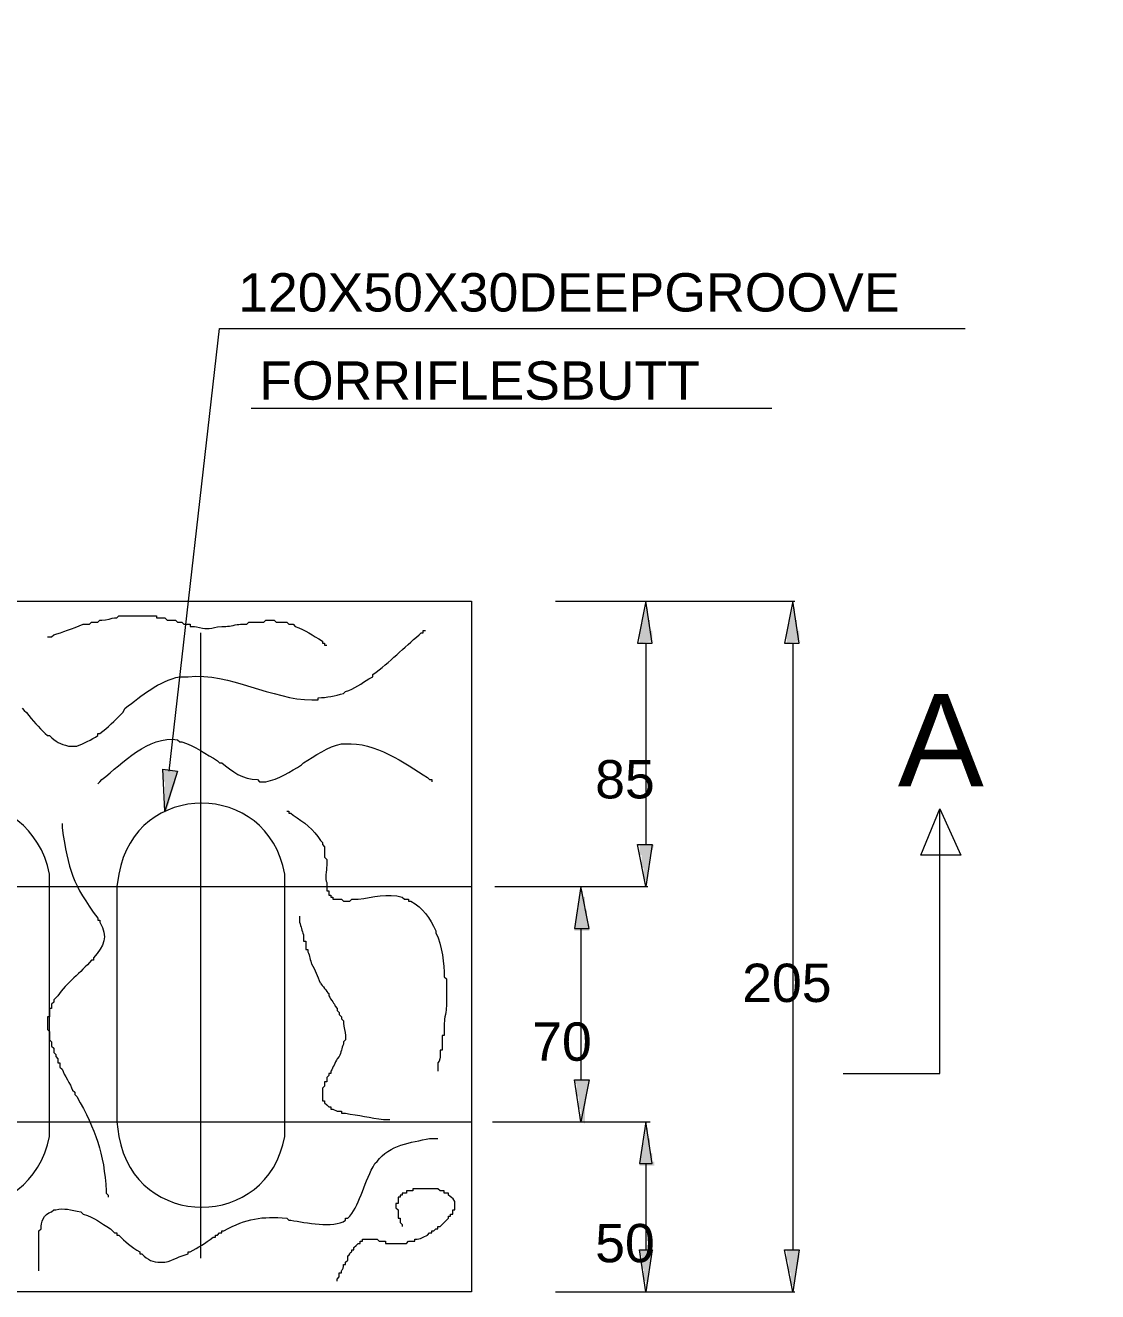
# Model space of a CAD drawing. Header units: millimetres. Extents: x -3009 to 55097, y -2803 to 5841.
# Drawn here: x 48131.64 to 48147.66, y 56.84 to 75.76 of the extents above; entities that cross this region are included whole.
import ezdxf

# ---------------------------------------------------------------- set-up
doc = ezdxf.new("R2010")
doc.units = ezdxf.units.MM
for name, color, linetype in [('PDF2_Geometry', 7, 'Continuous'), ('PDF2_Solid Fills', 7, 'Continuous'), ('PDF2_Text', 7, 'Continuous')]:
    doc.layers.add(name, color=color, linetype=linetype)
doc.styles.add('PDF F1', font='arial.ttf')

msp = doc.modelspace()

# ---------------------------------------------------------------- hatches: boundary and pattern name
at = {"layer": 'PDF2_Solid Fills', "transparency": 33554559}
for points in [[(48140.94288523331, 66.87409500490196), (48140.94288523331, 67.06229748044422), (48140.91151220752, 67.06229748044422), (48140.88015114015, 66.93682909806944), (48140.84877791831, 66.7799998443632), (48140.81741685094, 66.68591654424819), (48140.81741685094, 66.53299594016568), (48141.03698039385, 66.56043630144973), (48141.00561932648, 66.56043630144973), (48141.00561932648, 66.71726555515596), (48140.97424630068, 66.71726555515596), (48140.97424630068, 66.87409500490196)], [(48143.13852085849, 66.87409500490196), (48143.13852085849, 67.06229748044422), (48143.10715979112, 67.06229748044422), (48143.07579872374, 66.93682909806944), (48143.04442569795, 66.7799998443632), (48143.01306463058, 66.68591683825116), (48143.01306463058, 66.53299596160298), (48143.23262817349, 66.56043630144973), (48143.20125495166, 66.56043630144973), (48143.20125495166, 66.71726555515596), (48143.16989388429, 66.71726555515596), (48143.16989388429, 66.87409500490196)], [(48133.91681520065, 64.61572528655972), (48133.7599857509, 64.64708635393106), (48133.69725165774, 64.64708635393106), (48133.69725165774, 64.45889583681372), (48133.72861272511, 64.45889583681372), (48133.72861272511, 63.98839552915081), (48133.7599857509, 64.05112981835799), (48133.79134681827, 64.1452249788968), (48133.82272004011, 64.27069336127153), (48133.88545413328, 64.45889583681372)], [(48140.97424630068, 63.32970490041026), (48141.03698039385, 63.5178954175276), (48140.81741685094, 63.5178954175276), (48140.81741685094, 63.3610659677816), (48140.84877791831, 63.3610659677816), (48140.84877791831, 63.17287545066426), (48140.88015114015, 63.17287545066426), (48140.88015114015, 62.98467297512207), (48140.91151220752, 62.98467297512207), (48140.91151220752, 62.92193888195459), (48140.94288523331, 63.11014135749679)], [(48140.0646189072, 62.32598234638158), (48140.03325783982, 62.32598234638158), (48140.03325783982, 62.54554588929506), (48140.00188481403, 62.54554588929506), (48140.00188481403, 62.73373640641233), (48139.97052374666, 62.73373640641233), (48139.97052374666, 62.82784372141583), (48139.93916267929, 62.82784372141583), (48139.90778965349, 62.63964124587358), (48139.87642858612, 62.45143877033138), (48139.84505536428, 62.29460932058532), (48139.84505536428, 62.23187503137808), (48140.0646189072, 62.23187503137808)], [(48140.03325783982, 59.78530283749365), (48140.0646189072, 60.00486638040718), (48139.84505536428, 60.00486638040718), (48139.84505536428, 59.94213228723964), (48139.87642858612, 59.94213228723964), (48139.87642858612, 59.75394177012237), (48139.90778965349, 59.75394177012237), (48139.90778965349, 59.56573929458017), (48139.93916267929, 59.56573929458017), (48139.93916267929, 59.37753681903791), (48139.97052374666, 59.37753681903791), (48140.00188481403, 59.34617575166664), (48140.00188481403, 59.59710036195145)], [(48141.03698039385, 58.7815802834649), (48141.00561932648, 58.7815802834649), (48141.00561932648, 58.90704866583968), (48140.97424630068, 58.90704866583968), (48140.97424630068, 59.12661220875316), (48140.94288523331, 59.12661220875316), (48140.94288523331, 59.28344146245945), (48140.91151220752, 59.28344146245945), (48140.88015114015, 59.06387791954592), (48140.84877791831, 59.00114382637844), (48140.81741685094, 58.7815802834649), (48140.81741685094, 58.71884619029743), (48141.03698039385, 58.71884619029743)], [(48141.00561932648, 57.40146473677669), (48141.02652404764, 57.46418687151925), (48140.81741685094, 57.46418687151925), (48140.81741685094, 57.37009171098049), (48140.84877791831, 57.37009171098049), (48140.84877791831, 57.18188923543823), (48140.88015114015, 57.18188923543823), (48140.88015114015, 56.99369871832096), (48140.91151220752, 56.99369871832096), (48140.91151220752, 56.83686926857496), (48140.94288523331, 56.96232569252476)], [(48143.10715979112, 56.86823033594624), (48143.20125495166, 57.33869687636485), (48143.20125495166, 57.46418687151925), (48143.01306463058, 57.46418687151925), (48143.01306463058, 57.30735742177325), (48143.04442569795, 57.30735742177325), (48143.04442569795, 57.11916690465597), (48143.07579872374, 57.11916690465597), (48143.07579872374, 56.93096442911371), (48143.10715979112, 56.93096442911371)]]:
    msp.add_hatch(color=256, dxfattribs=at).paths.add_polyline_path(points)

# ---------------------------------------------------------------- linework, layer by layer
at = {"layer": 'PDF2_Geometry', "lineweight": 13}
for points in [[(48133.79134681827, 64.61572528655972), (48134.54414476202, 71.23402910473004), (48142.73076679846, 71.23402910473004), (48144.89504135626, 71.23402910473004), (48145.67920036738, 71.23402910473004)], [(48135.01463311126, 70.0421040751591), (48142.79350089162, 70.0421040751591)], [(48139.5627577282, 67.15639283702274), (48140.94288523331, 67.15639283702274)], [(48140.25282138274, 67.15639283702274), (48143.13852085849, 67.15639283702274)], [(48132.50533634234, 66.81136853431144), (48132.53670270279, 66.81136853431144), (48132.56806906324, 66.81136853431144), (48132.59943542368, 66.81136853431144), (48132.63080178412, 66.84273489475606), (48132.66216814457, 66.84273489475606), (48132.69353450502, 66.84273489475606), (48132.72490086545, 66.84273489475606), (48132.7562672259, 66.87410125520069), (48132.78763358635, 66.87410125520069)], [(48132.97583174901, 66.90546761564525), (48133.00719810946, 66.90546761564525), (48133.03856446991, 66.93683397608987), (48133.10129719079, 66.93683397608987)], [(48133.28949535346, 66.93683397608987), (48133.3208617139, 66.93683397608987)], [(48133.50905987657, 66.93683397608987), (48133.54042623701, 66.93683397608987), (48133.60315895791, 66.93683397608987), (48133.60315895791, 66.90546761564525), (48133.63452531835, 66.90546761564525), (48133.66589167879, 66.90546761564525), (48133.69725803924, 66.90546761564525), (48133.72862439969, 66.90546761564525), (48133.75999076013, 66.87410125520069), (48133.79135712057, 66.87410125520069), (48133.82272348102, 66.87410125520069), (48133.85408984146, 66.87410125520069), (48133.8854562019, 66.87410125520069), (48133.91682256235, 66.84273489475606), (48133.9481889228, 66.84273489475606), (48133.97955528324, 66.84273489475606), (48134.01092164368, 66.81136853431144), (48134.04228800413, 66.81136853431144), (48134.07365436458, 66.81136853431144), (48134.10502072502, 66.81136853431144), (48134.10502072502, 66.78000217386682), (48134.13638708546, 66.78000217386682), (48134.16775344591, 66.78000217386682)], [(48134.85781337569, 66.81136853431144), (48134.88917973614, 66.81136853431144), (48134.92054609657, 66.81136853431144), (48134.95191245702, 66.81136853431144), (48134.98327881747, 66.84273489475606), (48135.01464517791, 66.84273489475606), (48135.04601153835, 66.84273489475606), (48135.0773778988, 66.84273489475606), (48135.10874425925, 66.84273489475606), (48135.14011061969, 66.84273489475606), (48135.20284334058, 66.84273489475606), (48135.23420950498, 66.87410125520069), (48135.35967533884, 66.87410125520069), (48135.39104169929, 66.84273489475606), (48135.45377422414, 66.84273489475606), (48135.48514058458, 66.84273489475606), (48135.51650694502, 66.84273489475606), (48135.54787330547, 66.84273489475606), (48135.57923966592, 66.81136853431144), (48135.61060583032, 66.81136853431144), (48135.64197219077, 66.81136853431144), (48135.67333855121, 66.78000217386682)], [(48131.97210821479, 66.62317037164377), (48132.00347457523, 66.62317037164377), (48132.03484093567, 66.62317037164377), (48132.06620729612, 66.65453673208839)], [(48134.26184712594, 57.33873064360921), (48134.26184712594, 62.89057781458325), (48134.26184712594, 66.68590448778468)], [(48134.32458524813, 66.7486358134222), (48134.38731796902, 66.7486358134222)], [(48134.57551613168, 66.78000217386682), (48134.60688249213, 66.78000217386682), (48134.63824885258, 66.78000217386682)], [(48137.52394679779, 66.65453481763768), (48137.55531296219, 66.6859011780823), (48137.58667932264, 66.6859011780823), (48137.58667932264, 66.71726753852693), (48137.61804568308, 66.71726753852693)], [(48136.08110123699, 66.56043765075458), (48136.08110123699, 66.52907129030996), (48136.11246798951, 66.52907129030996), (48136.11246798951, 66.49770492986534), (48136.14383434996, 66.49770492986534)], [(48140.91151220752, 66.52907503803868), (48140.91151220752, 63.5178954175276)], [(48143.10715979112, 66.52907503803868), (48143.10715979112, 57.46418687151925)], [(48136.77115434316, 65.9958412483009), (48136.83388706404, 66.02720760874553), (48136.83388706404, 66.05857396919009)], [(48133.94818190314, 66.02720760874553), (48133.97954826359, 66.02720760874553), (48134.01091462404, 66.02720760874553), (48134.07364734492, 66.02720760874553)], [(48135.9242628072, 65.6821776438548), (48136.01836169248, 65.6821776438548), (48136.01836169248, 65.71354400429942)], [(48136.39475801782, 65.77627672518861), (48136.42612437827, 65.80764308563323)], [(48131.5957048698, 65.55671220207637), (48131.62707123024, 65.52534584163175), (48131.65843759069, 65.49397948118713)], [(48133.0699238107, 65.4626131207425), (48133.10129017114, 65.49397948118713), (48133.13265653158, 65.55671220207637)], [(48131.94073483469, 65.18031587674108), (48131.97210119513, 65.14894951629645), (48132.00346755558, 65.14894951629645)], [(48132.72489384581, 65.14894951629645), (48132.72489384581, 65.18031587674108), (48132.75626020625, 65.18031587674108)], [(48132.28576479958, 64.9921177140734), (48132.37986388091, 64.9921177140734), (48132.41123024136, 64.9921177140734)], [(48133.9168078849, 65.08621631679455), (48133.94817424534, 65.05484995634993), (48133.97954060578, 65.05484995634993)], [(48136.36338380354, 65.0234835959053), (48136.39475016398, 65.0234835959053), (48136.42611652442, 65.0234835959053)], [(48134.51276873334, 64.77255271234844), (48134.54413509379, 64.74118635190382), (48134.57550145423, 64.74118635190382)], [(48135.76742315113, 64.70981999145926), (48135.79878951157, 64.74118635190382)], [(48132.724886188, 64.42752274745777), (48132.75625254845, 64.45888910790234), (48132.78761890889, 64.49025546834696)], [(48135.10872958179, 64.49025546834696), (48135.14009594224, 64.45888910790234), (48135.23419502357, 64.45888910790234)], [(48137.64940497385, 64.52162182879158), (48137.68077133429, 64.49025546834696), (48137.71213769473, 64.49025546834696), (48137.71213769473, 64.45888910790234)], [(48135.54787139102, 64.0197567113891), (48135.57923775147, 64.0197567113891), (48135.57923775147, 63.98839035094448), (48135.61060411191, 63.98839035094448), (48135.64197047235, 63.95702399049986)], [(48143.85995773487, 60.09896173698564), (48145.30280737472, 60.09896173698564), (48145.30280737472, 64.05112981835799), (48145.61646627421, 63.3610659677816), (48145.02050973864, 63.3610659677816), (48145.30280737472, 64.05112981835799)], [(48132.19166380379, 63.83156620652426), (48132.19166380379, 63.80019984607969), (48132.19166380379, 63.76883348563507)], [(48136.04973315814, 63.58062766516457), (48136.08109951858, 63.54926130471995), (48136.08109951858, 63.51789494427533), (48136.11246587902, 63.48652858383076), (48136.11246587902, 63.45516222338614), (48136.11246587902, 63.42379586294152), (48136.11246587902, 63.39242950249695), (48136.11246587902, 63.32969678160771), (48136.14383223947, 63.29833042116309), (48136.14383223947, 63.20423133982928)], [(48132.00346525313, 59.15797327612444), (48132.00346525313, 59.37753681903791), (48132.00346525313, 62.89057781458325), (48132.00346525313, 63.07876833170059)], [(48133.038561029, 63.07876833170059), (48133.00718780716, 62.89057781458325), (48133.00718780716, 59.37753681903791), (48133.038561029, 59.15797327612444)], [(48135.51650624868, 59.15797327612444), (48135.51650624868, 59.37753681903791), (48135.51650624868, 62.89057781458325), (48135.51650624868, 63.07876833170059)], [(48115.379296766, 62.89057781458325), (48138.30811056389, 62.89057781458325)], [(48136.14383223947, 62.95330045627242), (48136.14383223947, 62.89056773538317), (48136.14383223947, 62.85920137493855), (48136.14383223947, 62.82783501449398), (48136.17519859991, 62.82783501449398), (48136.17519859991, 62.79646865404936), (48136.17519859991, 62.76510229360474), (48136.20656496035, 62.76510229360474), (48136.20656496035, 62.73373593316012), (48136.2379313208, 62.73373593316012), (48136.2379313208, 62.7023695727155), (48136.26929768125, 62.7023695727155), (48136.30066404169, 62.7023695727155), (48136.33203040213, 62.7023695727155), (48136.36339676258, 62.7023695727155), (48136.39476312303, 62.67100321227093), (48136.48886220436, 62.67100321227093), (48136.5202285648, 62.7023695727155), (48136.58296128569, 62.7023695727155), (48136.61432764614, 62.7023695727155)], [(48138.65314229314, 62.89057781458325), (48140.00188481403, 62.89057781458325)], [(48139.5627577282, 62.89057781458325), (48140.94288523331, 62.89057781458325)], [(48137.27302121547, 62.73373593316012), (48137.30438757592, 62.7023695727155), (48137.33575393636, 62.7023695727155), (48137.36712029681, 62.7023695727155), (48137.36712029681, 62.67100321227093), (48137.39848665725, 62.67100321227093)], [(48132.72489193135, 62.4200799865169), (48132.72489193135, 62.38871362607227), (48132.7562582918, 62.38871362607227), (48132.7562582918, 62.35734726562765)], [(48135.73607784964, 62.45143868915864), (48135.73607784964, 62.42007232871401), (48135.73607784964, 62.38870596826945), (48135.73607784964, 62.35733960782483)], [(48135.79881057053, 62.16914144515715), (48135.79881057053, 62.13777508471253), (48135.79881057053, 62.10640872426796), (48135.79881057053, 62.07504236382334), (48135.83017693098, 62.07504236382334), (48135.83017693098, 62.04367600337872), (48135.83017693098, 62.0123096429341), (48135.83017693098, 61.98094328248953), (48135.83017693098, 61.94957692204491), (48135.86154329142, 61.94957692204491), (48135.86154329142, 61.91821056160029)], [(48137.77488298259, 62.2318741660464), (48137.77488298259, 62.20050780560177)], [(48139.93916267929, 62.26324825321404), (48139.93916267929, 60.00486638040718)], [(48132.66215921046, 61.82411913806931), (48132.66215921046, 61.79275277762468), (48132.63079285002, 61.79275277762468)], [(48137.90034842437, 61.541814236265), (48137.93171478481, 61.51044787582038), (48137.93171478481, 61.41634879448657)], [(48132.1289310829, 61.25952465006634), (48132.09756472246, 61.22815828962172), (48132.06619836202, 61.19679192917715), (48132.06619836202, 61.16542556873253), (48132.03483200157, 61.13405920828791), (48132.03483200157, 61.07132648739866), (48132.00346564113, 61.07132648739866), (48132.00346564113, 61.0399601269541), (48132.00346564113, 61.00859376650948), (48132.00346564113, 60.94586104562023), (48131.97209928068, 60.94586104562023), (48131.97209928068, 60.88312832473105), (48131.97209928068, 60.8203956038418), (48131.97209928068, 60.78902924339718), (48131.97209928068, 60.75766288295262), (48132.00346564113, 60.72629652250799), (48132.00346564113, 60.66356380161875), (48132.00346564113, 60.63219744117418), (48132.00346564113, 60.60083108072956), (48132.03483200157, 60.5694649163247), (48132.03483200157, 60.53809855588008), (48132.03483200157, 60.50673219543546), (48132.06619836202, 60.47536544291137), (48132.06619836202, 60.44399908246675), (48132.06619836202, 60.41263272202212), (48132.09756472246, 60.38126655761727), (48132.09756472246, 60.3499001971727), (48132.1289310829, 60.31853383672808), (48132.1289310829, 60.28716747628346), (48132.1289310829, 60.25580111583884), (48132.16029744335, 60.25580111583884), (48132.16029744335, 60.22443475539421), (48132.16029744335, 60.19306859098936), (48132.19166380379, 60.16170223054479)], [(48136.17520689587, 61.29088335270808), (48136.17520689587, 61.25951699226351)], [(48137.93171478481, 61.13405155048508), (48137.93171478481, 61.10268519004046)], [(48136.2693059772, 61.10268519004046), (48136.30067233765, 61.07131882959584), (48136.30067233765, 61.03995246915122), (48136.33203869809, 61.0085861087066), (48136.33203869809, 60.97721974826203), (48136.36340505853, 60.94585338781741), (48136.36340505853, 60.91448702737279), (48136.39477141898, 60.88312066692816), (48136.39477141898, 60.8517543064836)], [(48137.90034842437, 60.8517543064836), (48137.90034842437, 60.78902158559436), (48137.90034842437, 60.72628906074488), (48137.90034842437, 60.69492270030031), (48137.90034842437, 60.66355594777616), (48137.86898206392, 60.66355594777616), (48137.86898206392, 60.6321895873316), (48137.86898206392, 60.60082322688697), (48137.86898206392, 60.56945706248212), (48137.86898206392, 60.53809070203749), (48137.86898206392, 60.50672434159287), (48137.86898206392, 60.47535798114825), (48137.86898206392, 60.44399162070368), (48137.83761570348, 60.44399162070368), (48137.83761570348, 60.41262526025906), (48137.83761570348, 60.3812590958542), (48137.83761570348, 60.34989273540958)], [(48136.42613777942, 60.66355614381592), (48136.42613777942, 60.60082342292674), (48136.39477141898, 60.56945706248212), (48136.39477141898, 60.53809070203749)], [(48136.33203869809, 60.34989253936982), (48136.30067233765, 60.31852617892525)], [(48137.80624934303, 60.25579326199625), (48137.80624934303, 60.22442690155162), (48137.80624934303, 60.19306073714677), (48137.80624934303, 60.1616943767022), (48137.80624934303, 60.13032801625758)], [(48136.20657325631, 60.13032801625758), (48136.20657325631, 60.09896165581296), (48136.17520689587, 60.09896165581296), (48136.17520689587, 60.06759529536833), (48136.14384053542, 60.03622893492377), (48136.14384053542, 60.00486257447915), (48136.14384053542, 59.97349621403453), (48136.11247417497, 59.97349621403453), (48136.11247417497, 59.9421298535899), (48136.11247417497, 59.91076349314528), (48136.08110781453, 59.87939713270072), (48136.08110781453, 59.8480307722561), (48136.08110781453, 59.81666441181147), (48136.08110781453, 59.75393169092229), (48136.08110781453, 59.72256533047766), (48136.08110781453, 59.69119897003304), (48136.11247417497, 59.69119897003304), (48136.11247417497, 59.65983260958842), (48136.14384053542, 59.6284662491438), (48136.17520689587, 59.59709988869923), (48136.20657325631, 59.59709988869923), (48136.20657325631, 59.56573352825461), (48136.23793961675, 59.56573352825461), (48136.30067233765, 59.53436716780999), (48136.33203869809, 59.53436716780999), (48136.36340505853, 59.53436716780999), (48136.36340505853, 59.50300080736537), (48136.39477141898, 59.50300080736537), (48136.42613777942, 59.50300080736537)], [(48132.34849560602, 59.84803843005892), (48132.37986196646, 59.8166720696143), (48132.37986196646, 59.7853059052095), (48132.41122832691, 59.75393954476488)], [(48115.379296766, 59.37753681903791), (48138.30811056389, 59.37753681903791)], [(48136.99073226743, 59.40890172603156), (48137.02209862787, 59.40890172603156), (48137.05346498831, 59.40890172603156), (48137.08483134876, 59.40890172603156)], [(48138.62176926734, 59.37753681903791), (48140.00188481403, 59.37753681903791)], [(48139.5627577282, 59.37753681903791), (48140.97424630068, 59.37753681903791)], [(48137.68077496715, 59.12660878954421), (48137.7121413276, 59.12660878954421), (48137.74350768804, 59.12660878954421), (48137.77487404848, 59.12660878954421), (48137.80624040893, 59.12660878954421)], [(48136.86524959559, 58.75021246420886), (48136.89661595604, 58.78157882465348)], [(48140.91151220752, 58.75020725766871), (48140.91151220752, 57.46418687151925)], [(48132.85035737313, 58.34245312871769), (48132.85035737313, 58.31108676827307), (48132.88172373358, 58.27972040782845), (48132.88172373358, 58.24835404738388)], [(48137.96308242156, 58.27971945060312), (48137.96308242156, 58.31108581104775), (48137.93171606111, 58.31108581104775), (48137.90034970066, 58.31108581104775), (48137.90034970066, 58.34245217149237), (48137.86898334022, 58.34245217149237), (48137.83761697978, 58.34245217149237), (48137.80625061933, 58.37381853193693), (48137.77488425889, 58.37381853193693), (48137.74351789845, 58.37381853193693), (48137.68078517755, 58.37381853193693), (48137.55531973577, 58.37381853193693), (48137.49258701489, 58.37381853193693), (48137.46122065444, 58.37381853193693), (48137.42985429399, 58.37381853193693), (48137.42985429399, 58.34245217149237), (48137.39848793355, 58.34245217149237), (48137.36712157311, 58.34245217149237), (48137.33575521266, 58.34245217149237), (48137.33575521266, 58.31108581104775), (48137.30438885222, 58.31108581104775), (48137.27302249178, 58.31108581104775), (48137.27302249178, 58.27971945060312), (48137.24165613133, 58.27971945060312), (48137.24165613133, 58.2483530901585), (48137.21028977088, 58.2483530901585), (48137.21028977088, 58.21698672971388), (48137.21028977088, 58.18562036926932), (48137.21028977088, 58.15425400882469), (48137.17892341044, 58.15425400882469), (48137.17892341044, 58.09152128793545), (48137.21028977088, 58.06015492749088), (48137.21028977088, 58.02878856704626), (48137.21028977088, 57.99742220660164), (48137.21028977088, 57.96605584615702), (48137.21028977088, 57.9346894857124), (48137.24165613133, 57.9346894857124), (48137.24165613133, 57.90332312526783), (48137.24165613133, 57.87195676482321), (48137.27302249178, 57.84059040437859), (48137.27302249178, 57.80922404393397)], [(48137.64941881711, 57.68375860215554), (48137.68078517755, 57.71512496260016), (48137.712151538, 57.71512496260016), (48137.712151538, 57.74649132304478), (48137.74351789845, 57.74649132304478), (48137.77488425889, 57.7778576834894), (48137.80625061933, 57.7778576834894), (48137.80625061933, 57.80922404393397), (48137.83761697978, 57.80922404393397), (48137.86898334022, 57.84059040437859), (48137.90034970066, 57.87195676482321), (48137.93171606111, 57.90332312526783), (48137.96308242156, 57.9346894857124), (48137.96308242156, 57.96605584615702), (48137.994448782, 57.96605584615702), (48137.994448782, 57.99742220660164), (48138.02581514244, 57.99742220660164), (48138.02581514244, 58.02878856704626), (48138.02581514244, 58.06015492749088), (48138.05718150289, 58.06015492749088), (48138.05718150289, 58.09152128793545), (48138.05718150289, 58.18562036926932)], [(48132.03483008712, 58.02878617398284), (48132.06619644757, 58.06015253442746), (48132.09756280801, 58.06015253442746)], [(48132.47395913334, 58.02878617398284), (48132.50532549379, 57.99741981353827)], [(48135.54786226088, 57.93468709264903), (48135.5792290134, 57.90332073220441), (48135.61059537384, 57.90332073220441)], [(48136.4261207454, 57.90332073220441), (48136.4261207454, 57.93468709264903), (48136.45748690981, 57.93468709264903), (48136.48885327025, 57.96605345309365)], [(48131.84663192445, 57.74648892998141), (48131.8779982849, 57.77785529042598)], [(48132.91308817957, 57.77785529042598), (48132.94445454001, 57.74648892998141), (48132.97582090046, 57.71512256953679), (48133.0071872609, 57.71512256953679), (48133.0071872609, 57.68375620909217), (48133.03855362135, 57.68375620909217)], [(48134.45003984136, 57.65238984864754), (48134.4814062018, 57.65238984864754), (48134.4814062018, 57.68375620909217), (48134.51277256224, 57.68375620909217), (48134.54413892269, 57.71512256953679), (48134.57550528314, 57.71512256953679), (48134.57550528314, 57.74648892998141), (48134.60687164358, 57.74648892998141)], [(48136.5202298411, 57.43282771859867), (48136.5202298411, 57.4641940790433), (48136.55159620155, 57.4641940790433), (48136.55159620155, 57.49556043948792), (48136.582962562, 57.52692679993248), (48136.61432892243, 57.5582931603771), (48136.64569528288, 57.5582931603771), (48136.64569528288, 57.58965952082173), (48136.67706164333, 57.58965952082173), (48136.67706164333, 57.62102588126635), (48136.70842800377, 57.62102588126635), (48136.73979436421, 57.62102588126635), (48136.77116072466, 57.62102588126635), (48136.80252708511, 57.62102588126635), (48136.83389344555, 57.62102588126635), (48136.86525980599, 57.62102588126635), (48136.89662616644, 57.62102588126635), (48136.92799252689, 57.58965952082173), (48136.95935888732, 57.58965952082173), (48136.99072524777, 57.58965952082173), (48137.02209160822, 57.58965952082173), (48137.02209160822, 57.5582931603771), (48137.05345796866, 57.5582931603771), (48137.0848243291, 57.5582931603771), (48137.11619068955, 57.5582931603771), (48137.24165613133, 57.5582931603771), (48137.27302249178, 57.5582931603771), (48137.30438885222, 57.5582931603771), (48137.33575521266, 57.5582931603771), (48137.36712157311, 57.58965952082173), (48137.39848793355, 57.58965952082173), (48137.42985429399, 57.58965952082173), (48137.46122065444, 57.58965952082173), (48137.46122065444, 57.62102588126635)], [(48133.35221722579, 57.4328253255353), (48133.35221722579, 57.40145896509068), (48133.38358358624, 57.40145896509068)], [(48134.07364351602, 57.40145896509068), (48134.07364351602, 57.4328253255353), (48134.10500987647, 57.4328253255353)], [(48136.39476439932, 57.21326319548643), (48136.39476439932, 57.24462955593106), (48136.42613075977, 57.24462955593106), (48136.42613075977, 57.27599591637562), (48136.45749712022, 57.30736227682024), (48136.45749712022, 57.33872863726486), (48136.45749712022, 57.37009499770943)], [(48131.84663192445, 57.15052808153382), (48131.84663192445, 57.27599352331225), (48131.84663192445, 57.30735988375687)], [(48133.66588083024, 57.27599352331225), (48133.69724719068, 57.27599352331225), (48133.72861355113, 57.27599352331225)], [(48136.30066531799, 56.99369867237414), (48136.30066531799, 57.02506503281876), (48136.33203167844, 57.05643139326338), (48136.33203167844, 57.08779775370795), (48136.33203167844, 57.11916411415257), (48136.36339803888, 57.11916411415257), (48136.36339803888, 57.15053047459719)], [(48139.5627577282, 56.83686926857496), (48140.97424630068, 56.83686926857496)], [(48140.25282138274, 56.83686926857496), (48143.13852085849, 56.83686926857496)]]:
    msp.add_lwpolyline(points, dxfattribs=at)
for points in [[(48112.61905351817, 67.15639283702274), (48138.30811056389, 67.15639283702274), (48138.30811056389, 56.83686926857496), (48112.61905351817, 56.83686926857496)], [(48140.78604382514, 66.52907503803868), (48141.00561932648, 66.52907503803868), (48140.91151220752, 67.15639283702274)], [(48142.98169140874, 66.52907503803868), (48143.20125495166, 66.52907503803868), (48143.10715979112, 67.15639283702274)], [(48133.91681520065, 64.61572528655972), (48133.72861272511, 64.0197567925618), (48133.69725165774, 64.64708635393106)], [(48140.78604382514, 63.5178954175276), (48141.00561932648, 63.5178954175276), (48140.91151220752, 62.89057781458325)], [(48139.84505536428, 62.26324825321404), (48140.0646189072, 62.26324825321404), (48139.93916267929, 62.89057781458325)], [(48139.84505536428, 60.00486638040718), (48140.0646189072, 60.00486638040718), (48139.93916267929, 59.37753681903791)], [(48140.81741685094, 58.75020725766871), (48141.00561932648, 58.75020725766871), (48140.91151220752, 59.37753681903791)], [(48140.81741685094, 57.46418687151925), (48141.00561932648, 57.46418687151925), (48140.91151220752, 56.83686926857496)], [(48142.98169140874, 57.46418687151925), (48143.20125495166, 57.46418687151925), (48143.10715979112, 56.83686926857496)]]:
    msp.add_lwpolyline(points, close=True, dxfattribs=at)
msp.add_arc((48134.29322526928, 60.83607112630278), 1.859961699936279, 19.19884728355673, 28.72613066561897, dxfattribs=at)
for points in [[(48132.06620729612, 66.65453673208839), (48132.1916727379, 66.68590309253301), (48132.34850454012, 66.7486358134222), (48132.50533634234, 66.81136853431144)], [(48132.78763358635, 66.87410125520069), (48132.85036630723, 66.87410125520069), (48132.94446538857, 66.90546761564525), (48132.97583174901, 66.90546761564525)], [(48133.10129719079, 66.93683397608987), (48133.13266355124, 66.93683397608987), (48133.25812899302, 66.93683397608987), (48133.28949535346, 66.93683397608987)], [(48133.3208617139, 66.93683397608987), (48133.41496079523, 66.93683397608987), (48133.44632715568, 66.93683397608987), (48133.50905987657, 66.93683397608987)], [(48134.63824885258, 66.78000217386682), (48134.70098157346, 66.78000217386682), (48134.7950806548, 66.81136853431144), (48134.85781337569, 66.81136853431144)], [(48134.16775344591, 66.78000217386682), (48134.19911980636, 66.78000217386682), (48134.29321888769, 66.7486358134222), (48134.32458524813, 66.7486358134222)], [(48134.38731796902, 66.7486358134222), (48134.45005068991, 66.7486358134222), (48134.48141705035, 66.78000217386682), (48134.57551613168, 66.78000217386682)], [(48135.67333855121, 66.78000217386682), (48135.83017054947, 66.71726945297763), (48135.92426963081, 66.65453673208839), (48136.08110123699, 66.56043765075458)], [(48136.83388706404, 66.05857396919009), (48137.08481814364, 66.24677213185777), (48137.30438247071, 66.46633665497001), (48137.52394679779, 66.65453481763768)], [(48134.07364734492, 66.02720760874553), (48134.70097474985, 66.08994032963471), (48135.3283017627, 65.6821776438548), (48135.9242628072, 65.6821776438548)], [(48133.13265653158, 65.55671220207637), (48133.38358741514, 65.74491036474399), (48133.6345182987, 65.96447488785628), (48133.94818190314, 66.02720760874553)], [(48136.42612437827, 65.80764308563323), (48136.55158982005, 65.83900944607785), (48136.67705545786, 65.93310852741166), (48136.77115434316, 65.9958412483009)], [(48136.01836169248, 65.71354400429942), (48136.14382713426, 65.71354400429942), (48136.26929277209, 65.74491036474399), (48136.39475801782, 65.77627672518861)], [(48131.65843759069, 65.49397948118713), (48131.75253667202, 65.3685140394087), (48131.84663575335, 65.27441495807489), (48131.94073483469, 65.18031587674108)], [(48132.75626020625, 65.18031587674108), (48132.88172564803, 65.27441495807489), (48132.97582472936, 65.3685140394087), (48133.0699238107, 65.4626131207425)], [(48132.00346755558, 65.14894951629645), (48132.09756663691, 65.05485043496265), (48132.1602993578, 65.02348407451802), (48132.28576479958, 64.9921177140734)], [(48132.41123024136, 64.9921177140734), (48132.50532932269, 65.02348407451802), (48132.63079476447, 65.08621679540721), (48132.72489384581, 65.14894951629645)], [(48132.78761890889, 64.49025546834696), (48133.10128251334, 64.74118635190382), (48133.47767883867, 65.14894903768379), (48133.9168078849, 65.08621631679455)], [(48133.97954060578, 65.05484995634993), (48134.16773876845, 64.99211723546074), (48134.35593693112, 64.86665179368231), (48134.51276873334, 64.77255271234844)], [(48135.79878951157, 64.74118635190382), (48135.9556213138, 64.83528543323769), (48136.17518583691, 64.99211723546074), (48136.36338380354, 65.0234835959053)], [(48136.42611652442, 65.0234835959053), (48136.86524596273, 65.05484995634993), (48137.30437500896, 64.74118635190382), (48137.64940497385, 64.52162182879158)], [(48134.57550145423, 64.74118635190382), (48134.73233325646, 64.61572091012539), (48134.88916505868, 64.49025546834696), (48135.10872958179, 64.49025546834696)], [(48135.23419502357, 64.45888910790234), (48135.42239318624, 64.49025546834696), (48135.61059134891, 64.61572091012539), (48135.76742315113, 64.70981999145926)], [(48132.00346525313, 63.07876833170059), (48131.72116761705, 64.490256904185), (48129.77645660216, 64.490256904185), (48129.49415896608, 63.07876833170059)], [(48135.51650624868, 63.07876833170059), (48135.26556967997, 64.490256904185), (48133.28948563928, 64.490256904185), (48133.038561029, 63.07876833170059)], [(48135.64197047235, 63.95702399049986), (48135.79880227458, 63.86292490916605), (48135.9556340768, 63.73745946738762), (48136.04973315814, 63.58062766516457)], [(48132.19166380379, 63.76883348563507), (48132.28576288513, 63.14150627674292), (48132.34849560602, 62.92194175363062), (48132.72489193135, 62.4200799865169)], [(48136.14383223947, 63.20423133982928), (48136.14383223947, 63.14149861894003), (48136.11246587902, 62.98466681671698), (48136.14383223947, 62.95330045627242)], [(48136.61432764614, 62.7023695727155), (48136.83389216925, 62.73373593316012), (48137.05345669236, 62.79646865404936), (48137.27302121547, 62.73373593316012)], [(48137.39848665725, 62.67100321227093), (48137.58668481992, 62.57690413093707), (48137.68078390125, 62.42007232871401), (48137.77488298259, 62.2318741660464)], [(48132.7562582918, 62.35734726562765), (48132.88172373358, 62.13778274251541), (48132.81899101269, 62.01231730073698), (48132.66215921046, 61.82411913806931)], [(48135.73607784964, 62.35733960782483), (48135.76744421008, 62.29460688693558), (48135.76744421008, 62.2318741660464), (48135.79881057053, 62.16914144515715)], [(48137.77488298259, 62.20050780560177), (48137.86898206392, 62.0123096429341), (48137.90034842437, 61.73001239893262), (48137.90034842437, 61.541814236265)], [(48135.86154329142, 61.91821056160029), (48135.89290965186, 61.85547784071105), (48135.89290965186, 61.79274511982186), (48135.92427601231, 61.73001239893262)], [(48132.63079285002, 61.79275277762468), (48132.4739610478, 61.60455461495707), (48132.25439652468, 61.44772281273401), (48132.1289310829, 61.25952465006634)], [(48136.04974145409, 61.44771515493113), (48136.08110781453, 61.41634879448657), (48136.14384053542, 61.3222497131527), (48136.17520689587, 61.29088335270808)], [(48137.93171478481, 61.41634879448657), (48137.93171478481, 61.3222497131527), (48137.93171478481, 61.25951699226351), (48137.93171478481, 61.13405155048508)], [(48136.17520689587, 61.25951699226351), (48136.20657325631, 61.19678427137427), (48136.2693059772, 61.13405155048508), (48136.2693059772, 61.10268519004046)], [(48137.93171478481, 61.10268519004046), (48137.93171478481, 61.03995246915122), (48137.90034842437, 60.91448702737279), (48137.90034842437, 60.8517543064836)], [(48136.39477141898, 60.8517543064836), (48136.39477141898, 60.78902158559436), (48136.42613777942, 60.72628886470511), (48136.42613777942, 60.66355614381592)], [(48136.39477141898, 60.53809070203749), (48136.36340505853, 60.47535798114825), (48136.36340505853, 60.41262526025906), (48136.33203869809, 60.34989253936982)], [(48136.30067233765, 60.31852617892525), (48136.2693059772, 60.25579345803601), (48136.23793961675, 60.19306073714677), (48136.20657325631, 60.13032801625758)], [(48137.83761570348, 60.34989273540958), (48137.83761570348, 60.34989273540958), (48137.83761570348, 60.28715962244087), (48137.80624934303, 60.25579326199625)], [(48132.19166380379, 60.16170223054479), (48132.22303016424, 60.06760275713145), (48132.31712924557, 59.94213751139273), (48132.34849560602, 59.84803843005892)], [(48132.41122832691, 59.75393954476488), (48132.69352557091, 59.25207738557162), (48132.81899101269, 58.9070474206809), (48132.85035737313, 58.34245312871769)], [(48136.42613777942, 59.50300080736537), (48136.61433594209, 59.4716344469208), (48136.80253410475, 59.44026808647618), (48136.99073226743, 59.40890172603156)], [(48129.49415896608, 59.15797327612444), (48129.77645660216, 57.74648470364002), (48131.72116761705, 57.74648470364002), (48132.00346525313, 59.15797327612444)], [(48133.038561029, 59.15797327612444), (48133.28948563928, 57.74648470364002), (48135.26556967997, 57.74648470364002), (48135.51650624868, 59.15797327612444)], [(48136.89661595604, 58.78157882465348), (48137.08481392267, 59.03250970821034), (48137.39847772315, 59.06387606865496), (48137.68077496715, 59.12660878954421)], [(48136.48885327025, 57.96605345309365), (48136.64568507248, 58.15425161576127), (48136.70841759733, 58.499281580652), (48136.86524959559, 58.75021246420886)], [(48138.05718150289, 58.18562036926932), (48138.02581514244, 58.2483530901585), (48137.994448782, 58.2483530901585), (48137.96308242156, 58.27971945060312)], [(48131.8779982849, 57.77785529042598), (48131.8779982849, 57.87195437175984), (48131.90936464534, 57.99741981353827), (48132.03483008712, 58.02878617398284)], [(48132.09756280801, 58.06015253442746), (48132.22302824979, 58.09151889487208), (48132.31712733112, 58.06015253442746), (48132.47395913334, 58.02878617398284)], [(48132.50532549379, 57.99741981353827), (48132.69352365646, 57.93468709264903), (48132.75625637735, 57.87195437175984), (48132.91308817957, 57.77785529042598)], [(48134.60687164358, 57.74648892998141), (48134.95190160847, 57.93468709264903), (48135.17146593554, 57.96605345309365), (48135.54786226088, 57.93468709264903)], [(48131.84663192445, 57.30735988375687), (48131.84663192445, 57.4328253255353), (48131.84663192445, 57.58965712775836), (48131.84663192445, 57.74648892998141)], [(48135.61059537384, 57.90332073220441), (48135.83015970092, 57.87195437175984), (48136.2379223867, 57.77785529042598), (48136.4261207454, 57.90332073220441)], [(48133.03855362135, 57.68375620909217), (48133.13265270268, 57.58965712775836), (48133.22675178402, 57.49555804642449), (48133.35221722579, 57.4328253255353)], [(48134.10500987647, 57.4328253255353), (48134.23047531824, 57.49555804642449), (48134.32457439958, 57.55829076731374), (48134.45003984136, 57.65238984864754)], [(48137.46122065444, 57.62102588126635), (48137.55531973577, 57.62102588126635), (48137.58668609622, 57.65239224171091), (48137.64941881711, 57.68375860215554)], [(48133.38358358624, 57.40145896509068), (48133.47768266757, 57.30735988375687), (48133.54041538846, 57.27599352331225), (48133.66588083024, 57.27599352331225)], [(48133.72861355113, 57.27599352331225), (48133.85407899291, 57.30735988375687), (48133.94817807424, 57.37009260464606), (48134.07364351602, 57.40145896509068)], [(48136.45749712022, 57.37009499770943), (48136.48886348066, 57.37009499770943), (48136.48886348066, 57.43282771859867), (48136.5202298411, 57.43282771859867)], [(48136.36339803888, 57.15053047459719), (48136.36339803888, 57.15053047459719), (48136.39476439932, 57.18189683504181), (48136.39476439932, 57.21326319548643)]]:
    msp.add_open_spline(points, degree=3, dxfattribs=at)

# ---------------------------------------------------------------- texts
at = {"layer": 'PDF2_Text', "attachment_point": 4, "style": 'PDF F1'}
for s, insert, char_height in [('SECTIONA-A', (48119.55083292845, 75.16232848942104), 1.151341085179791), ('120X50X30DEEPGROOVE', (48134.82128948503, 71.76839824631594), 0.5731492110038632), ('FORRIFLESBUTT', (48135.13508391027, 70.45073766026582), 0.5731492110038632), ('A', (48144.67504706194, 65.07966442831219), 1.377603314103545), ('85', (48140.15365691089, 64.49136369600217), 0.5731492110038632), ('205', (48142.34914898596, 61.44863145890258), 0.5731492110038632), ('70', (48139.21254484901, 60.57018575028388), 0.5731492110038632), ('50', (48140.15365691089, 57.55903397303337), 0.5731492110038632)]:
    msp.add_mtext(s, dxfattribs=dict(at, insert=insert, char_height=char_height))

doc.saveas('drawing.dxf')
